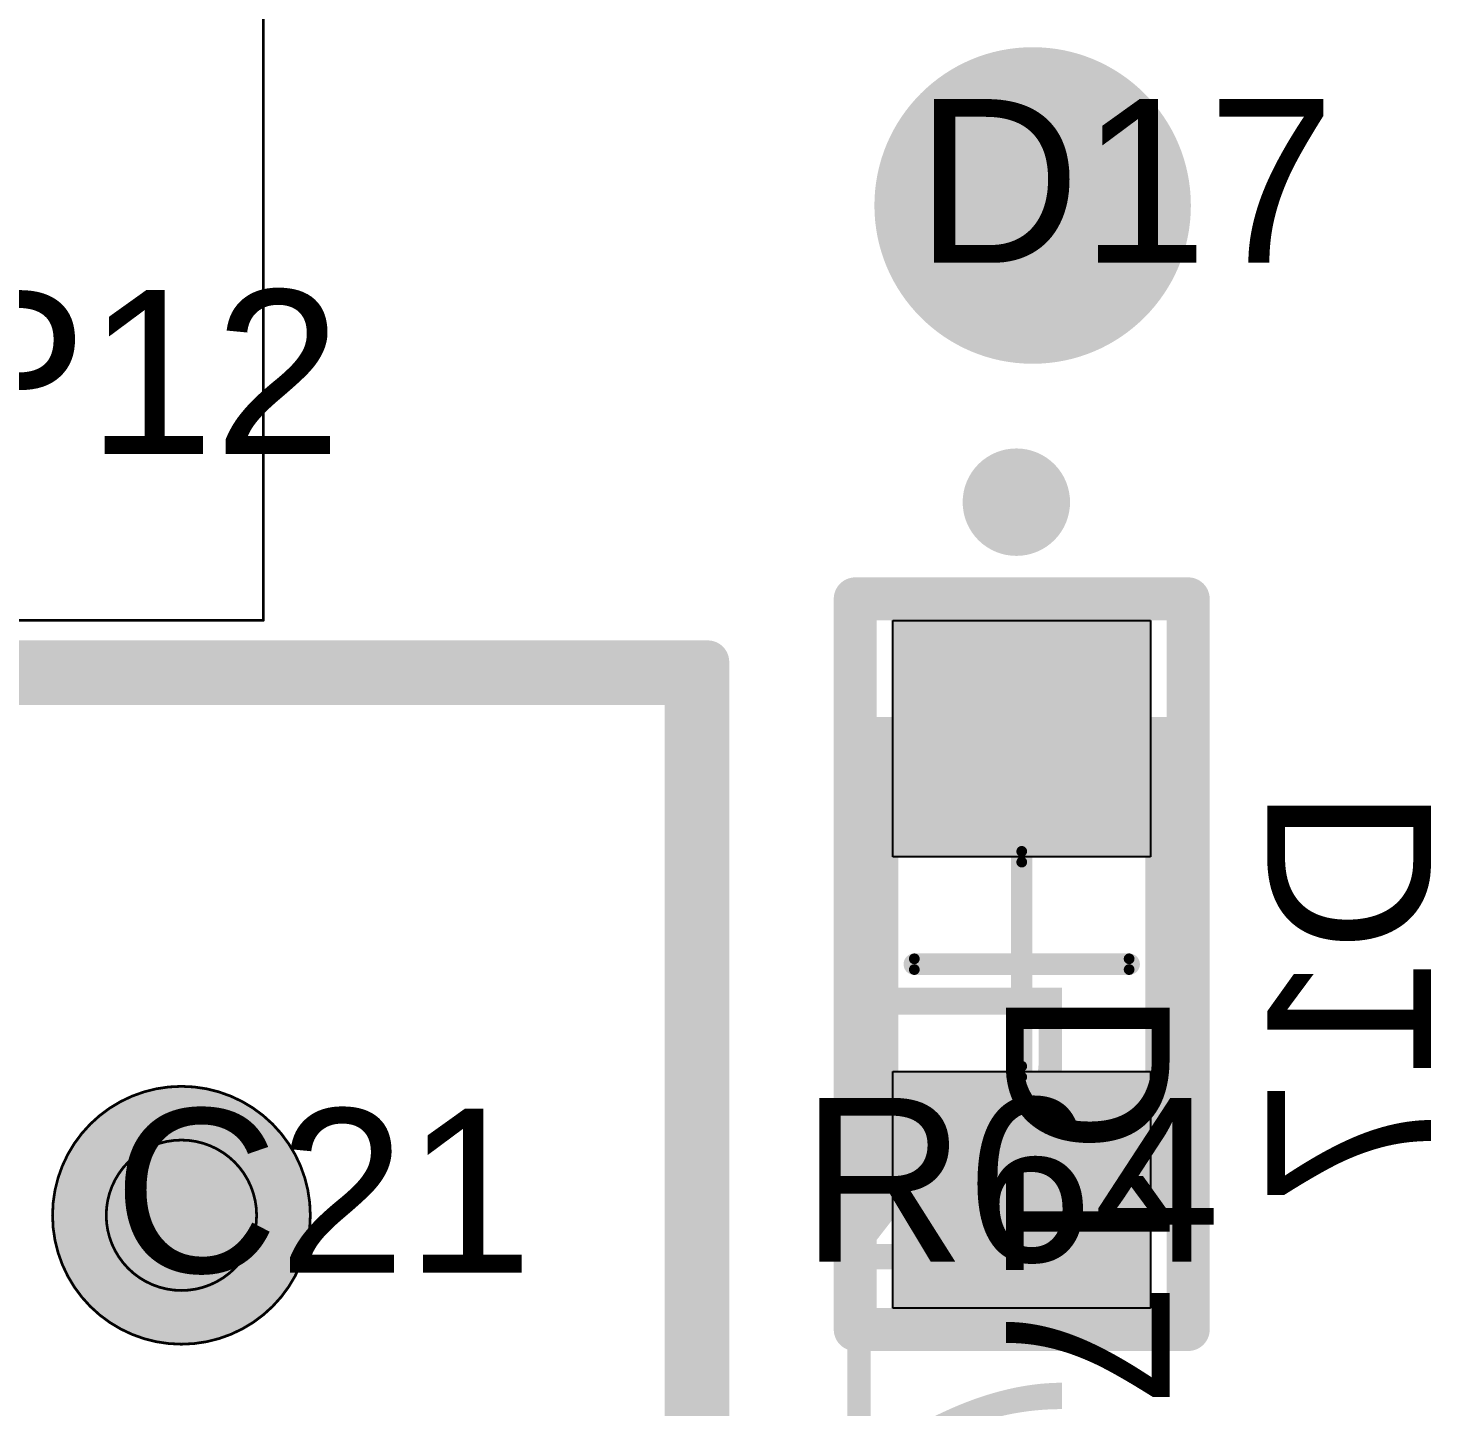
# Model space of a CAD drawing. Header units: millimetres. Extents: x 54 to 247, y 53 to 195.
# Drawn here: x 125.52 to 132.05, y 72.39 to 78.8 of the extents above; entities that cross this region are included whole.
import ezdxf

# ---------------------------------------------------------------- set-up
doc = ezdxf.new("R2010")
doc.units = ezdxf.units.MM
for name, color, linetype in [('BottomOverlay', 54, 'Continuous'), ('BottomPaste', 16, 'Continuous'), ('BottomSolder', 6, 'Continuous'), ('Mechanical10', 56, 'Continuous'), ('Mechanical11', 56, 'Continuous'), ('Mechanical12', 56, 'Continuous'), ('Mechanical14', 56, 'Continuous'), ('Mechanical15', 56, 'Continuous'), ('Mechanical4', 56, 'Continuous'), ('Mechanical6', 56, 'Continuous'), ('Mechanical7', 56, 'Continuous'), ('Mechanical8', 56, 'Continuous'), ('Mechanical9', 56, 'Continuous'), ('MultiLayer', 9, 'Continuous'), ('PadHoleLayer', 156, 'Continuous'), ('TopSolder', 216, 'Continuous'), ('ViaHoleLayer', 16, 'Continuous')]:
    doc.layers.add(name, color=color, linetype=linetype)
doc.styles.add('Arial', font='arial.ttf', dxfattribs={"height": 0.2})

# ---------------------------------------------------------------- blocks, each defined once
blk = doc.blocks.new('RES_TUM5_OHM_B_218')
at = {"layer": 'Mechanical4'}
for p, q in [((32.6644, 8.128), (-3.9624, 8.128)), ((-3.9624, 8.128), (-3.9624, -8.128))]:
    blk.add_line(p, q, dxfattribs=at)
blk = doc.blocks.new('B______3296W_MFG_B_255')
at = {"layer": 'BottomSolder'}
h = blk.add_hatch(color=6, dxfattribs=at)
edge = h.paths.add_edge_path()
edge.add_arc((0.005, -2.54), 0.6, 0, 360)
at = {"layer": 'MultiLayer'}
h = blk.add_hatch(color=9, dxfattribs=at)
edge = h.paths.add_edge_path()
edge.add_arc((0.005, -2.54), 0.6, 0, 360)
at = {"layer": 'PadHoleLayer'}
h = blk.add_hatch(color=156, dxfattribs=at)
edge = h.paths.add_edge_path()
edge.add_arc((0.005, -2.54), 0.35, 0, 360)
at = {"layer": 'TopSolder'}
h = blk.add_hatch(color=216, dxfattribs=at)
edge = h.paths.add_edge_path()
edge.add_arc((0.005, -2.54), 0.6, 0, 360)
at = {"layer": 'BottomOverlay', "const_width": 0.2}
for points in [[(2.48, 4.89), (2.48, -4.89)], [(-2.48, -4.89), (2.48, -4.89)]]:
    blk.add_lwpolyline(points, dxfattribs=at)
at = {"layer": 'BottomOverlay', "const_width": 0.1}
blk.add_lwpolyline([(2.43, -4.89, 1), (2.53, -4.89, 1)], format="xyb", close=True, dxfattribs=at)
blk.add_lwpolyline([(2.43, -4.89, 1), (2.53, -4.89, 1)], format="xyb", close=True, dxfattribs=at)
at = {"layer": 'Mechanical10', "const_width": 0.2}
for points in [[(2.58, 4.99), (2.58, -4.99)], [(-2.58, -4.99), (2.58, -4.99)]]:
    blk.add_lwpolyline(points, dxfattribs=at)
at = {"layer": 'Mechanical10', "const_width": 0.1}
blk.add_lwpolyline([(2.53, -4.99, 1), (2.63, -4.99, 1)], format="xyb", close=True, dxfattribs=at)
blk.add_lwpolyline([(2.53, -4.99, 1), (2.63, -4.99, 1)], format="xyb", close=True, dxfattribs=at)
at = {"layer": 'Mechanical12', "const_width": 0.2}
for points in [[(2.48, 4.89), (2.48, -4.89)], [(-2.48, -4.89), (2.48, -4.89)]]:
    blk.add_lwpolyline(points, dxfattribs=at)
at = {"layer": 'Mechanical12', "const_width": 0.1}
blk.add_lwpolyline([(2.43, -4.89, 1), (2.53, -4.89, 1)], format="xyb", close=True, dxfattribs=at)
blk.add_lwpolyline([(2.43, -4.89, 1), (2.53, -4.89, 1)], format="xyb", close=True, dxfattribs=at)
at = {"layer": 'Mechanical15', "const_width": 0.2}
for points in [[(2.58, 4.99), (2.58, -4.99)], [(-2.58, -4.99), (2.58, -4.99)]]:
    blk.add_lwpolyline(points, dxfattribs=at)
at = {"layer": 'Mechanical15', "const_width": 0.1}
blk.add_lwpolyline([(2.53, -4.99, 1), (2.63, -4.99, 1)], format="xyb", close=True, dxfattribs=at)
blk.add_lwpolyline([(2.53, -4.99, 1), (2.63, -4.99, 1)], format="xyb", close=True, dxfattribs=at)
blk = doc.blocks.new('W_____E___________0_MFG_B_284')
at = {"layer": 'BottomPaste'}
for points in [[(-1.6, 0.6), (-0.5, 0.6), (-0.5, -0.6), (-1.6, -0.6)], [(0.5, 0.6), (1.6, 0.6), (1.6, -0.6), (0.5, -0.6)]]:
    blk.add_hatch(color=16, dxfattribs=at).paths.add_polyline_path(points)
at = {"layer": 'BottomSolder'}
for points in [[(-1.6, 0.6), (-0.5, 0.6), (-0.5, -0.6), (-1.6, -0.6)], [(0.5, 0.6), (1.6, 0.6), (1.6, -0.6), (0.5, -0.6)]]:
    blk.add_hatch(color=6, dxfattribs=at).paths.add_polyline_path(points)
at = {"layer": 'BottomOverlay', "const_width": 0.2}
for points in [[(0.125, 0.675), (-0.125, 0.675)], [(0.125, -0.675), (-0.125, -0.675)]]:
    blk.add_lwpolyline(points, dxfattribs=at)
at = {"layer": 'BottomOverlay'}
for points, const_width in [([(-0.175, 0.675, 1), (-0.075, 0.675, 1)], 0.1), ([(0.075, 0.675, 1), (0.175, 0.675, 1)], 0.1), ([(-2.025, -0.025, 1), (-2.275, -0.025, 1)], 0.25), ([(-2.3375, -0.025, 1), (-2.2125, -0.025, 1)], 0.125), ([(-2.0875, -0.025, 1), (-1.9625, -0.025, 1)], 0.125), ([(-0.175, -0.675, 1), (-0.075, -0.675, 1)], 0.1), ([(0.075, -0.675, 1), (0.175, -0.675, 1)], 0.1)]:
    blk.add_lwpolyline(points, format="xyb", close=True, dxfattribs=dict(at, const_width=const_width))
at = {"layer": 'Mechanical10', "const_width": 0.2}
for points in [[(1.7, 0.775), (-1.7, 0.775)], [(-1.7, -0.775), (-1.7, 0.775)], [(1.7, -0.775), (1.7, 0.775)], [(1.7, -0.775), (-1.7, -0.775)]]:
    blk.add_lwpolyline(points, dxfattribs=at)
at = {"layer": 'Mechanical10', "const_width": 0.1}
for points in [[(-1.75, 0.775, 1), (-1.65, 0.775, 1)], [(-1.75, 0.775, 1), (-1.65, 0.775, 1)], [(1.65, 0.775, 1), (1.75, 0.775, 1)], [(1.65, 0.775, 1), (1.75, 0.775, 1)], [(-1.75, -0.775, 1), (-1.65, -0.775, 1)], [(-1.75, -0.775, 1), (-1.65, -0.775, 1)], [(1.65, -0.775, 1), (1.75, -0.775, 1)], [(1.65, -0.775, 1), (1.75, -0.775, 1)]]:
    blk.add_lwpolyline(points, format="xyb", close=True, dxfattribs=at)
at = {"layer": 'Mechanical12', "const_width": 0.2}
for points in [[(1.05, 0.675), (-1.05, 0.675)], [(-1.05, -0.675), (-1.05, 0.675)], [(1.05, -0.675), (1.05, 0.675)], [(1.05, -0.675), (-1.05, -0.675)]]:
    blk.add_lwpolyline(points, dxfattribs=at)
at = {"layer": 'Mechanical12', "const_width": 0.1}
for points in [[(-1.1, 0.675, 1), (-1, 0.675, 1)], [(-1.1, 0.675, 1), (-1, 0.675, 1)], [(1, 0.675, 1), (1.1, 0.675, 1)], [(1, 0.675, 1), (1.1, 0.675, 1)], [(-1.1, -0.675, 1), (-1, -0.675, 1)], [(-1.1, -0.675, 1), (-1, -0.675, 1)], [(1, -0.675, 1), (1.1, -0.675, 1)], [(1, -0.675, 1), (1.1, -0.675, 1)]]:
    blk.add_lwpolyline(points, format="xyb", close=True, dxfattribs=at)
at = {"layer": 'Mechanical15'}
for points, const_width in [([(1.7, 0.775), (-1.7, 0.775)], 0.2), ([(-1.7, -0.775), (-1.7, 0.775)], 0.2), ([(1.7, -0.775), (1.7, 0.775)], 0.2), ([(0, -0.5), (0, 0.5)], 0.1), ([(0.5, 0), (-0.5, 0)], 0.1), ([(1.7, -0.775), (-1.7, -0.775)], 0.2)]:
    blk.add_lwpolyline(points, dxfattribs=dict(at, const_width=const_width))
for points, const_width in [([(-1.75, 0.775, 1), (-1.65, 0.775, 1)], 0.1), ([(-1.75, 0.775, 1), (-1.65, 0.775, 1)], 0.1), ([(1.65, 0.775, 1), (1.75, 0.775, 1)], 0.1), ([(1.65, 0.775, 1), (1.75, 0.775, 1)], 0.1), ([(-0.025, 0.5, 1), (0.025, 0.5, 1)], 0.05), ([(-0.525, 0, 1), (-0.475, 0, 1)], 0.05), ([(0.475, 0, 1), (0.525, 0, 1)], 0.05), ([(-0.025, -0.5, 1), (0.025, -0.5, 1)], 0.05), ([(-1.75, -0.775, 1), (-1.65, -0.775, 1)], 0.1), ([(-1.75, -0.775, 1), (-1.65, -0.775, 1)], 0.1), ([(1.65, -0.775, 1), (1.75, -0.775, 1)], 0.1), ([(1.65, -0.775, 1), (1.75, -0.775, 1)], 0.1)]:
    blk.add_lwpolyline(points, format="xyb", close=True, dxfattribs=dict(at, const_width=const_width))
at = {"layer": 'Mechanical10', "text_generation_flag": 2}
blk.add_text('D17', height=1, rotation=-180, dxfattribs=at).set_placement((0, 0.1882))

msp = doc.modelspace()

# ---------------------------------------------------------------- hatches: boundary and pattern name
at = {"layer": 'BottomSolder'}
h = msp.add_hatch(color=6, dxfattribs=at)
edge = h.paths.add_edge_path()
edge.add_arc((130.2004, 77.978), 0.7366, 0, 360)
at = {"layer": 'Mechanical14'}
h = msp.add_hatch(color=56, dxfattribs=at)
edge = h.paths.add_edge_path()
edge.add_arc((128.588, 75.754), 0.05, 0, 360)
h = msp.add_hatch(color=56, dxfattribs=at)
edge = h.paths.add_edge_path()
edge.add_arc((128.588, 75.754), 0.05, 0, 360)
at = {"layer": 'Mechanical4'}
h = msp.add_hatch(color=56, dxfattribs=at)
edge = h.paths.add_edge_path()
edge.add_arc((129.3746, 76.1474), 0.05, 0, 360)
h = msp.add_hatch(color=56, dxfattribs=at)
edge = h.paths.add_edge_path()
edge.add_arc((129.3746, 76.1474), 0.05, 0, 360)
h = msp.add_hatch(color=56, dxfattribs=at)
edge = h.paths.add_edge_path()
edge.add_arc((129.3746, 76.1474), 0.05, 0, 360)
h = msp.add_hatch(color=56, dxfattribs=at)
edge = h.paths.add_edge_path()
edge.add_arc((129.3746, 76.1474), 0.05, 0, 360)
h = msp.add_hatch(color=56, dxfattribs=at)
edge = h.paths.add_edge_path()
edge.add_arc((130.9246, 76.1474), 0.05, 0, 360)
h = msp.add_hatch(color=56, dxfattribs=at)
edge = h.paths.add_edge_path()
edge.add_arc((130.9246, 76.1474), 0.05, 0, 360)
h = msp.add_hatch(color=56, dxfattribs=at)
edge = h.paths.add_edge_path()
edge.add_arc((130.9246, 76.1474), 0.05, 0, 360)
h = msp.add_hatch(color=56, dxfattribs=at)
edge = h.paths.add_edge_path()
edge.add_arc((130.9246, 76.1474), 0.05, 0, 360)
h = msp.add_hatch(color=56, dxfattribs=at)
edge = h.paths.add_edge_path()
edge.add_arc((128.688, 75.854), 0.05, 0, 360)
h = msp.add_hatch(color=56, dxfattribs=at)
edge = h.paths.add_edge_path()
edge.add_arc((128.688, 75.854), 0.05, 0, 360)
h = msp.add_hatch(color=56, dxfattribs=at)
edge = h.paths.add_edge_path()
edge.add_arc((128.688, 75.854), 0.05, 0, 360)
h = msp.add_hatch(color=56, dxfattribs=at)
edge = h.paths.add_edge_path()
edge.add_arc((128.688, 75.854), 0.05, 0, 360)
h = msp.add_hatch(color=56, dxfattribs=at)
edge = h.paths.add_edge_path()
edge.add_arc((129.3746, 72.7474), 0.05, 0, 360)
h = msp.add_hatch(color=56, dxfattribs=at)
edge = h.paths.add_edge_path()
edge.add_arc((129.3746, 72.7474), 0.05, 0, 360)
h = msp.add_hatch(color=56, dxfattribs=at)
edge = h.paths.add_edge_path()
edge.add_arc((129.3746, 72.7474), 0.05, 0, 360)
h = msp.add_hatch(color=56, dxfattribs=at)
edge = h.paths.add_edge_path()
edge.add_arc((129.3746, 72.7474), 0.05, 0, 360)
h = msp.add_hatch(color=56, dxfattribs=at)
edge = h.paths.add_edge_path()
edge.add_arc((130.9246, 72.7474), 0.05, 0, 360)
h = msp.add_hatch(color=56, dxfattribs=at)
edge = h.paths.add_edge_path()
edge.add_arc((130.9246, 72.7474), 0.05, 0, 360)
h = msp.add_hatch(color=56, dxfattribs=at)
edge = h.paths.add_edge_path()
edge.add_arc((130.9246, 72.7474), 0.05, 0, 360)
h = msp.add_hatch(color=56, dxfattribs=at)
edge = h.paths.add_edge_path()
edge.add_arc((130.9246, 72.7474), 0.05, 0, 360)
at = {"layer": 'Mechanical6'}
h = msp.add_hatch(color=56, dxfattribs=at)
edge = h.paths.add_edge_path()
edge.add_arc((130.1746, 76.7224), 0.0625, 0, 360)
h = msp.add_hatch(color=56, dxfattribs=at)
edge = h.paths.add_edge_path()
edge.add_arc((130.1746, 76.5974), 0.125, 0, 360)
h = msp.add_hatch(color=56, dxfattribs=at)
edge = h.paths.add_edge_path()
edge.add_arc((130.1746, 76.4724), 0.0625, 0, 360)
h = msp.add_hatch(color=56, dxfattribs=at)
edge = h.paths.add_edge_path()
edge.add_arc((129.4746, 74.5724), 0.05, 0, 360)
h = msp.add_hatch(color=56, dxfattribs=at)
edge = h.paths.add_edge_path()
edge.add_arc((130.8246, 74.5724), 0.05, 0, 360)
h = msp.add_hatch(color=56, dxfattribs=at)
edge = h.paths.add_edge_path()
edge.add_arc((129.4746, 74.3224), 0.05, 0, 360)
h = msp.add_hatch(color=56, dxfattribs=at)
edge = h.paths.add_edge_path()
edge.add_arc((130.8246, 74.3224), 0.05, 0, 360)
at = {"layer": 'Mechanical8'}
h = msp.add_hatch(color=56, dxfattribs=at)
edge = h.paths.add_edge_path()
edge.add_arc((128.588, 75.754), 0.05, 0, 360)
h = msp.add_hatch(color=56, dxfattribs=at)
edge = h.paths.add_edge_path()
edge.add_arc((128.588, 75.754), 0.05, 0, 360)
h = msp.add_hatch(color=56, dxfattribs=at)
edge = h.paths.add_edge_path()
edge.add_arc((129.4746, 75.4974), 0.05, 0, 360)
h = msp.add_hatch(color=56, dxfattribs=at)
edge = h.paths.add_edge_path()
edge.add_arc((129.4746, 75.4974), 0.05, 0, 360)
h = msp.add_hatch(color=56, dxfattribs=at)
edge = h.paths.add_edge_path()
edge.add_arc((130.8246, 75.4974), 0.05, 0, 360)
h = msp.add_hatch(color=56, dxfattribs=at)
edge = h.paths.add_edge_path()
edge.add_arc((130.8246, 75.4974), 0.05, 0, 360)
h = msp.add_hatch(color=56, dxfattribs=at)
edge = h.paths.add_edge_path()
edge.add_arc((129.4746, 73.3974), 0.05, 0, 360)
h = msp.add_hatch(color=56, dxfattribs=at)
edge = h.paths.add_edge_path()
edge.add_arc((129.4746, 73.3974), 0.05, 0, 360)
h = msp.add_hatch(color=56, dxfattribs=at)
edge = h.paths.add_edge_path()
edge.add_arc((130.8246, 73.3974), 0.05, 0, 360)
h = msp.add_hatch(color=56, dxfattribs=at)
edge = h.paths.add_edge_path()
edge.add_arc((130.8246, 73.3974), 0.05, 0, 360)
at = {"layer": 'PadHoleLayer'}
h = msp.add_hatch(color=156, dxfattribs=at)
edge = h.paths.add_edge_path()
edge.add_arc((130.1746, 76.7224), 0.0625, 0, 360)
h = msp.add_hatch(color=156, dxfattribs=at)
edge = h.paths.add_edge_path()
edge.add_arc((130.1746, 76.5974), 0.125, 0, 360)
h = msp.add_hatch(color=156, dxfattribs=at)
edge = h.paths.add_edge_path()
edge.add_arc((130.1746, 76.4724), 0.0625, 0, 360)
h = msp.add_hatch(color=156, dxfattribs=at)
edge = h.paths.add_edge_path()
edge.add_arc((129.3746, 76.1474), 0.05, 0, 360)
h = msp.add_hatch(color=156, dxfattribs=at)
edge = h.paths.add_edge_path()
edge.add_arc((129.3746, 76.1474), 0.05, 0, 360)
h = msp.add_hatch(color=156, dxfattribs=at)
edge = h.paths.add_edge_path()
edge.add_arc((129.3746, 76.1474), 0.05, 0, 360)
h = msp.add_hatch(color=156, dxfattribs=at)
edge = h.paths.add_edge_path()
edge.add_arc((129.3746, 76.1474), 0.05, 0, 360)
h = msp.add_hatch(color=156, dxfattribs=at)
edge = h.paths.add_edge_path()
edge.add_arc((130.9246, 76.1474), 0.05, 0, 360)
h = msp.add_hatch(color=156, dxfattribs=at)
edge = h.paths.add_edge_path()
edge.add_arc((130.9246, 76.1474), 0.05, 0, 360)
h = msp.add_hatch(color=156, dxfattribs=at)
edge = h.paths.add_edge_path()
edge.add_arc((130.9246, 76.1474), 0.05, 0, 360)
h = msp.add_hatch(color=156, dxfattribs=at)
edge = h.paths.add_edge_path()
edge.add_arc((130.9246, 76.1474), 0.05, 0, 360)
h = msp.add_hatch(color=156, dxfattribs=at)
edge = h.paths.add_edge_path()
edge.add_arc((128.688, 75.854), 0.05, 0, 360)
h = msp.add_hatch(color=156, dxfattribs=at)
edge = h.paths.add_edge_path()
edge.add_arc((128.688, 75.854), 0.05, 0, 360)
h = msp.add_hatch(color=156, dxfattribs=at)
edge = h.paths.add_edge_path()
edge.add_arc((128.688, 75.854), 0.05, 0, 360)
h = msp.add_hatch(color=156, dxfattribs=at)
edge = h.paths.add_edge_path()
edge.add_arc((128.688, 75.854), 0.05, 0, 360)
h = msp.add_hatch(color=156, dxfattribs=at)
edge = h.paths.add_edge_path()
edge.add_arc((128.588, 75.754), 0.05, 0, 360)
h = msp.add_hatch(color=156, dxfattribs=at)
edge = h.paths.add_edge_path()
edge.add_arc((128.588, 75.754), 0.05, 0, 360)
h = msp.add_hatch(color=156, dxfattribs=at)
edge = h.paths.add_edge_path()
edge.add_arc((128.588, 75.754), 0.05, 0, 360)
h = msp.add_hatch(color=156, dxfattribs=at)
edge = h.paths.add_edge_path()
edge.add_arc((128.588, 75.754), 0.05, 0, 360)
h = msp.add_hatch(color=156, dxfattribs=at)
edge = h.paths.add_edge_path()
edge.add_arc((129.4746, 75.4974), 0.05, 0, 360)
h = msp.add_hatch(color=156, dxfattribs=at)
edge = h.paths.add_edge_path()
edge.add_arc((129.4746, 75.4974), 0.05, 0, 360)
h = msp.add_hatch(color=156, dxfattribs=at)
edge = h.paths.add_edge_path()
edge.add_arc((130.8246, 75.4974), 0.05, 0, 360)
h = msp.add_hatch(color=156, dxfattribs=at)
edge = h.paths.add_edge_path()
edge.add_arc((130.8246, 75.4974), 0.05, 0, 360)
h = msp.add_hatch(color=156, dxfattribs=at)
edge = h.paths.add_edge_path()
edge.add_arc((129.4746, 74.5724), 0.05, 0, 360)
h = msp.add_hatch(color=156, dxfattribs=at)
edge = h.paths.add_edge_path()
edge.add_arc((130.8246, 74.5724), 0.05, 0, 360)
h = msp.add_hatch(color=156, dxfattribs=at)
edge = h.paths.add_edge_path()
edge.add_arc((129.4746, 74.3224), 0.05, 0, 360)
h = msp.add_hatch(color=156, dxfattribs=at)
edge = h.paths.add_edge_path()
edge.add_arc((130.8246, 74.3224), 0.05, 0, 360)
h = msp.add_hatch(color=156, dxfattribs=at)
edge = h.paths.add_edge_path()
edge.add_arc((129.4746, 73.3974), 0.05, 0, 360)
h = msp.add_hatch(color=156, dxfattribs=at)
edge = h.paths.add_edge_path()
edge.add_arc((129.4746, 73.3974), 0.05, 0, 360)
h = msp.add_hatch(color=156, dxfattribs=at)
edge = h.paths.add_edge_path()
edge.add_arc((130.8246, 73.3974), 0.05, 0, 360)
h = msp.add_hatch(color=156, dxfattribs=at)
edge = h.paths.add_edge_path()
edge.add_arc((130.8246, 73.3974), 0.05, 0, 360)
h = msp.add_hatch(color=156, dxfattribs=at)
edge = h.paths.add_edge_path()
edge.add_arc((129.3746, 72.7474), 0.05, 0, 360)
h = msp.add_hatch(color=156, dxfattribs=at)
edge = h.paths.add_edge_path()
edge.add_arc((129.3746, 72.7474), 0.05, 0, 360)
h = msp.add_hatch(color=156, dxfattribs=at)
edge = h.paths.add_edge_path()
edge.add_arc((129.3746, 72.7474), 0.05, 0, 360)
h = msp.add_hatch(color=156, dxfattribs=at)
edge = h.paths.add_edge_path()
edge.add_arc((129.3746, 72.7474), 0.05, 0, 360)
h = msp.add_hatch(color=156, dxfattribs=at)
edge = h.paths.add_edge_path()
edge.add_arc((130.9246, 72.7474), 0.05, 0, 360)
h = msp.add_hatch(color=156, dxfattribs=at)
edge = h.paths.add_edge_path()
edge.add_arc((130.9246, 72.7474), 0.05, 0, 360)
h = msp.add_hatch(color=156, dxfattribs=at)
edge = h.paths.add_edge_path()
edge.add_arc((130.9246, 72.7474), 0.05, 0, 360)
h = msp.add_hatch(color=156, dxfattribs=at)
edge = h.paths.add_edge_path()
edge.add_arc((130.9246, 72.7474), 0.05, 0, 360)
at = {"layer": 'TopSolder'}
h = msp.add_hatch(color=216, dxfattribs=at)
edge = h.paths.add_edge_path()
edge.add_arc((130.2004, 77.978), 0.7366, 0, 360)
at = {"layer": 'ViaHoleLayer'}
h = msp.add_hatch(color=16, dxfattribs=at)
edge = h.paths.add_edge_path()
edge.add_arc((130.2004, 77.978), 0.3556, 0, 360)

# ---------------------------------------------------------------- linework, layer by layer
at = {"layer": 'Mechanical10'}
for p, q in [((129.5496, 74.9474), (129.5496, 76.0474)), ((129.5496, 76.0474), (130.7496, 76.0474)), ((130.7496, 76.0474), (130.7496, 74.9474)), ((130.7496, 74.9474), (129.5496, 74.9474)), ((129.5496, 72.8474), (129.5496, 73.9474)), ((129.5496, 73.9474), (130.7496, 73.9474)), ((130.7496, 73.9474), (130.7496, 72.8474)), ((130.7496, 72.8474), (129.5496, 72.8474))]:
    msp.add_line(p, q, dxfattribs=at)
for points, const_width in [([(126.838, 73.279, 1), (125.638, 73.279, 1)], 0.0127), ([(125.6348, 73.279, 1), (125.6412, 73.279, 1)], 0.00635), ([(126.8348, 73.279, 1), (126.8412, 73.279, 1)], 0.00635)]:
    msp.add_lwpolyline(points, format="xyb", close=True, dxfattribs=dict(at, const_width=const_width))
at = {"layer": 'Mechanical11'}
for points, const_width in [([(126.838, 73.279, 1), (125.638, 73.279, 1)], 0.0127), ([(125.6348, 73.279, 1), (125.6412, 73.279, 1)], 0.00635), ([(126.8348, 73.279, 1), (126.8412, 73.279, 1)], 0.00635)]:
    msp.add_lwpolyline(points, format="xyb", close=True, dxfattribs=dict(at, const_width=const_width))
at = {"layer": 'Mechanical12'}
for points, const_width in [([(126.588, 73.279, 1), (125.888, 73.279, 1)], 0.0127), ([(125.8848, 73.279, 1), (125.8912, 73.279, 1)], 0.00635), ([(126.5848, 73.279, 1), (126.5912, 73.279, 1)], 0.00635)]:
    msp.add_lwpolyline(points, format="xyb", close=True, dxfattribs=dict(at, const_width=const_width))
at = {"layer": 'Mechanical14', "const_width": 0.2}
for points in [[(118.808, 75.754), (128.588, 75.754)], [(128.588, 70.794), (128.588, 75.754)]]:
    msp.add_lwpolyline(points, dxfattribs=at)
at = {"layer": 'Mechanical14', "const_width": 0.1}
msp.add_lwpolyline([(128.538, 75.754, 1), (128.638, 75.754, 1)], format="xyb", close=True, dxfattribs=at)
msp.add_lwpolyline([(128.538, 75.754, 1), (128.638, 75.754, 1)], format="xyb", close=True, dxfattribs=at)
at = {"layer": 'Mechanical4'}
for points, const_width in [([(129.3746, 76.1474), (130.9246, 76.1474)], 0.2), ([(129.3746, 72.7474), (129.3746, 76.1474)], 0.2), ([(129.3746, 76.1474), (130.9246, 76.1474)], 0.2), ([(129.3746, 72.7474), (129.3746, 76.1474)], 0.2), ([(130.9246, 72.7474), (130.9246, 76.1474)], 0.2), ([(130.9246, 72.7474), (130.9246, 76.1474)], 0.2), ([(118.708, 75.854), (128.688, 75.854)], 0.2), ([(118.708, 75.854), (128.688, 75.854)], 0.2), ([(128.688, 70.694), (128.688, 75.854)], 0.2), ([(128.688, 70.694), (128.688, 75.854)], 0.2), ([(130.1496, 73.9474), (130.1496, 74.9474)], 0.1), ([(129.6496, 74.4474), (130.6496, 74.4474)], 0.1), ([(129.3746, 72.7474), (130.9246, 72.7474)], 0.2), ([(129.3746, 72.7474), (130.9246, 72.7474)], 0.2)]:
    msp.add_lwpolyline(points, dxfattribs=dict(at, const_width=const_width))
for points, const_width in [([(129.3246, 76.1474, 1), (129.4246, 76.1474, 1)], 0.1), ([(129.3246, 76.1474, 1), (129.4246, 76.1474, 1)], 0.1), ([(129.3246, 76.1474, 1), (129.4246, 76.1474, 1)], 0.1), ([(129.3246, 76.1474, 1), (129.4246, 76.1474, 1)], 0.1), ([(130.8746, 76.1474, 1), (130.9746, 76.1474, 1)], 0.1), ([(130.8746, 76.1474, 1), (130.9746, 76.1474, 1)], 0.1), ([(130.8746, 76.1474, 1), (130.9746, 76.1474, 1)], 0.1), ([(130.8746, 76.1474, 1), (130.9746, 76.1474, 1)], 0.1), ([(128.638, 75.854, 1), (128.738, 75.854, 1)], 0.1), ([(128.638, 75.854, 1), (128.738, 75.854, 1)], 0.1), ([(128.638, 75.854, 1), (128.738, 75.854, 1)], 0.1), ([(128.638, 75.854, 1), (128.738, 75.854, 1)], 0.1), ([(130.1246, 74.9474, 1), (130.1746, 74.9474, 1)], 0.05), ([(130.1371, 74.9724, 1), (130.1621, 74.9724, 1)], 0.025), ([(130.1371, 74.9724, 1), (130.1621, 74.9724, 1)], 0.025), ([(130.1371, 74.9224, 1), (130.1621, 74.9224, 1)], 0.025), ([(130.1371, 74.9224, 1), (130.1621, 74.9224, 1)], 0.025), ([(129.6246, 74.4474, 1), (129.6746, 74.4474, 1)], 0.05), ([(129.6371, 74.4724, 1), (129.6621, 74.4724, 1)], 0.025), ([(129.6371, 74.4724, 1), (129.6621, 74.4724, 1)], 0.025), ([(129.6371, 74.4224, 1), (129.6621, 74.4224, 1)], 0.025), ([(129.6371, 74.4224, 1), (129.6621, 74.4224, 1)], 0.025), ([(130.6246, 74.4474, 1), (130.6746, 74.4474, 1)], 0.05), ([(130.6371, 74.4724, 1), (130.6621, 74.4724, 1)], 0.025), ([(130.6371, 74.4724, 1), (130.6621, 74.4724, 1)], 0.025), ([(130.6371, 74.4224, 1), (130.6621, 74.4224, 1)], 0.025), ([(130.6371, 74.4224, 1), (130.6621, 74.4224, 1)], 0.025), ([(130.1246, 73.9474, 1), (130.1746, 73.9474, 1)], 0.05), ([(130.1371, 73.9724, 1), (130.1621, 73.9724, 1)], 0.025), ([(130.1371, 73.9724, 1), (130.1621, 73.9724, 1)], 0.025), ([(130.1371, 73.9224, 1), (130.1621, 73.9224, 1)], 0.025), ([(130.1371, 73.9224, 1), (130.1621, 73.9224, 1)], 0.025), ([(129.3246, 72.7474, 1), (129.4246, 72.7474, 1)], 0.1), ([(129.3246, 72.7474, 1), (129.4246, 72.7474, 1)], 0.1), ([(129.3246, 72.7474, 1), (129.4246, 72.7474, 1)], 0.1), ([(129.3246, 72.7474, 1), (129.4246, 72.7474, 1)], 0.1), ([(130.8746, 72.7474, 1), (130.9746, 72.7474, 1)], 0.1), ([(130.8746, 72.7474, 1), (130.9746, 72.7474, 1)], 0.1), ([(130.8746, 72.7474, 1), (130.9746, 72.7474, 1)], 0.1), ([(130.8746, 72.7474, 1), (130.9746, 72.7474, 1)], 0.1)]:
    msp.add_lwpolyline(points, format="xyb", close=True, dxfattribs=dict(at, const_width=const_width))
at = {"layer": 'Mechanical4', "const_width": 0.05}
for points in [[(130.1496, 74.9224, -1), (130.1496, 74.9724)], [(130.1496, 74.9724, -1), (130.1496, 74.9224)], [(129.6496, 74.4224, -1), (129.6496, 74.4724)], [(129.6496, 74.4724, -1), (129.6496, 74.4224)], [(130.6496, 74.4224, -1), (130.6496, 74.4724)], [(130.6496, 74.4724, -1), (130.6496, 74.4224)], [(130.1496, 73.9224, -1), (130.1496, 73.9724)], [(130.1496, 73.9724, -1), (130.1496, 73.9224)]]:
    msp.add_lwpolyline(points, format="xyb", dxfattribs=at)
at = {"layer": 'Mechanical6', "const_width": 0.2}
for points in [[(129.4746, 74.3224), (129.4746, 74.5724)], [(130.8246, 74.3224), (130.8246, 74.5724)]]:
    msp.add_lwpolyline(points, dxfattribs=at)
at = {"layer": 'Mechanical6', "const_width": 0.1}
for points in [[(129.4246, 74.5724, 1), (129.5246, 74.5724, 1)], [(130.7746, 74.5724, 1), (130.8746, 74.5724, 1)], [(129.4246, 74.3224, 1), (129.5246, 74.3224, 1)], [(130.7746, 74.3224, 1), (130.8746, 74.3224, 1)]]:
    msp.add_lwpolyline(points, format="xyb", close=True, dxfattribs=at)
at = {"layer": 'Mechanical7'}
for points, const_width in [([(126.838, 73.279, 1), (125.638, 73.279, 1)], 0.0127), ([(125.6348, 73.279, 1), (125.6412, 73.279, 1)], 0.00635), ([(126.8348, 73.279, 1), (126.8412, 73.279, 1)], 0.00635)]:
    msp.add_lwpolyline(points, format="xyb", close=True, dxfattribs=dict(at, const_width=const_width))
at = {"layer": 'Mechanical8'}
for p, q in [((129.5496, 74.9474), (129.5496, 76.0474)), ((129.5496, 76.0474), (130.7496, 76.0474)), ((130.7496, 76.0474), (130.7496, 74.9474)), ((130.7496, 74.9474), (129.5496, 74.9474)), ((129.5496, 72.8474), (129.5496, 73.9474)), ((129.5496, 73.9474), (130.7496, 73.9474)), ((130.7496, 73.9474), (130.7496, 72.8474)), ((130.7496, 72.8474), (129.5496, 72.8474))]:
    msp.add_line(p, q, dxfattribs=at)
at = {"layer": 'Mechanical8', "const_width": 0.2}
for points in [[(118.808, 75.754), (128.588, 75.754)], [(128.588, 70.794), (128.588, 75.754)], [(129.4746, 75.4974), (130.8246, 75.4974)], [(129.4746, 73.3974), (129.4746, 75.4974)], [(130.8246, 73.3974), (130.8246, 75.4974)], [(129.4746, 73.3974), (130.8246, 73.3974)]]:
    msp.add_lwpolyline(points, dxfattribs=at)
at = {"layer": 'Mechanical8', "const_width": 0.1}
for points in [[(128.538, 75.754, 1), (128.638, 75.754, 1)], [(128.538, 75.754, 1), (128.638, 75.754, 1)], [(129.4246, 75.4974, 1), (129.5246, 75.4974, 1)], [(129.4246, 75.4974, 1), (129.5246, 75.4974, 1)], [(130.7746, 75.4974, 1), (130.8746, 75.4974, 1)], [(130.7746, 75.4974, 1), (130.8746, 75.4974, 1)], [(129.4246, 73.3974, 1), (129.5246, 73.3974, 1)], [(129.4246, 73.3974, 1), (129.5246, 73.3974, 1)], [(130.7746, 73.3974, 1), (130.8746, 73.3974, 1)], [(130.7746, 73.3974, 1), (130.8746, 73.3974, 1)]]:
    msp.add_lwpolyline(points, format="xyb", close=True, dxfattribs=at)
at = {"layer": 'Mechanical9', "const_width": 0.0127}
for points in [[(126.619, 76.0476), (126.619, 92.3036)], [(89.9922, 76.0476), (126.619, 76.0476)]]:
    msp.add_lwpolyline(points, dxfattribs=at)
at = {"layer": 'Mechanical9', "const_width": 0.00635}
msp.add_lwpolyline([(126.6158, 76.0476, 1), (126.6222, 76.0476, 1)], format="xyb", close=True, dxfattribs=at)
msp.add_lwpolyline([(126.6158, 76.0476, 1), (126.6222, 76.0476, 1)], format="xyb", close=True, dxfattribs=at)

# ---------------------------------------------------------------- block references
for name, p, rotation in [('RES_TUM5_OHM_B_218', (122.6566, 84.1756), 180), ('W_____E___________0_MFG_B_284', (130.1496, 74.4474), 270), ('B______3296W_MFG_B_255', (123.698, 73.274), 90)]:
    msp.add_blockref(name, p, dxfattribs=dict(rotation=rotation))

# ---------------------------------------------------------------- texts
at = {"layer": 'BottomOverlay', "style": 'Arial', "text_generation_flag": 2}
msp.add_text('D17', height=0.762, rotation=90, dxfattribs=at).set_placement((132.0545, 75.2726))
at = {"layer": 'Mechanical14', "style": 'Arial'}
msp.add_text('RP12', height=0.762, dxfattribs=at).set_placement((124.3203, 76.8223))
at = {"layer": 'Mechanical4', "style": 'Arial'}
msp.add_text('D17', height=0.762, rotation=270, dxfattribs=at).set_placement((130.0757, 74.3331))
at = {"layer": 'Mechanical6', "style": 'Arial'}
for s, p in [('D17', (129.6543, 77.7113)), ('R64', (129.1209, 73.0631)), ('C21', (125.9205, 73.0123))]:
    msp.add_text(s, height=0.762, dxfattribs=at).set_placement(p)

doc.saveas('drawing.dxf')
